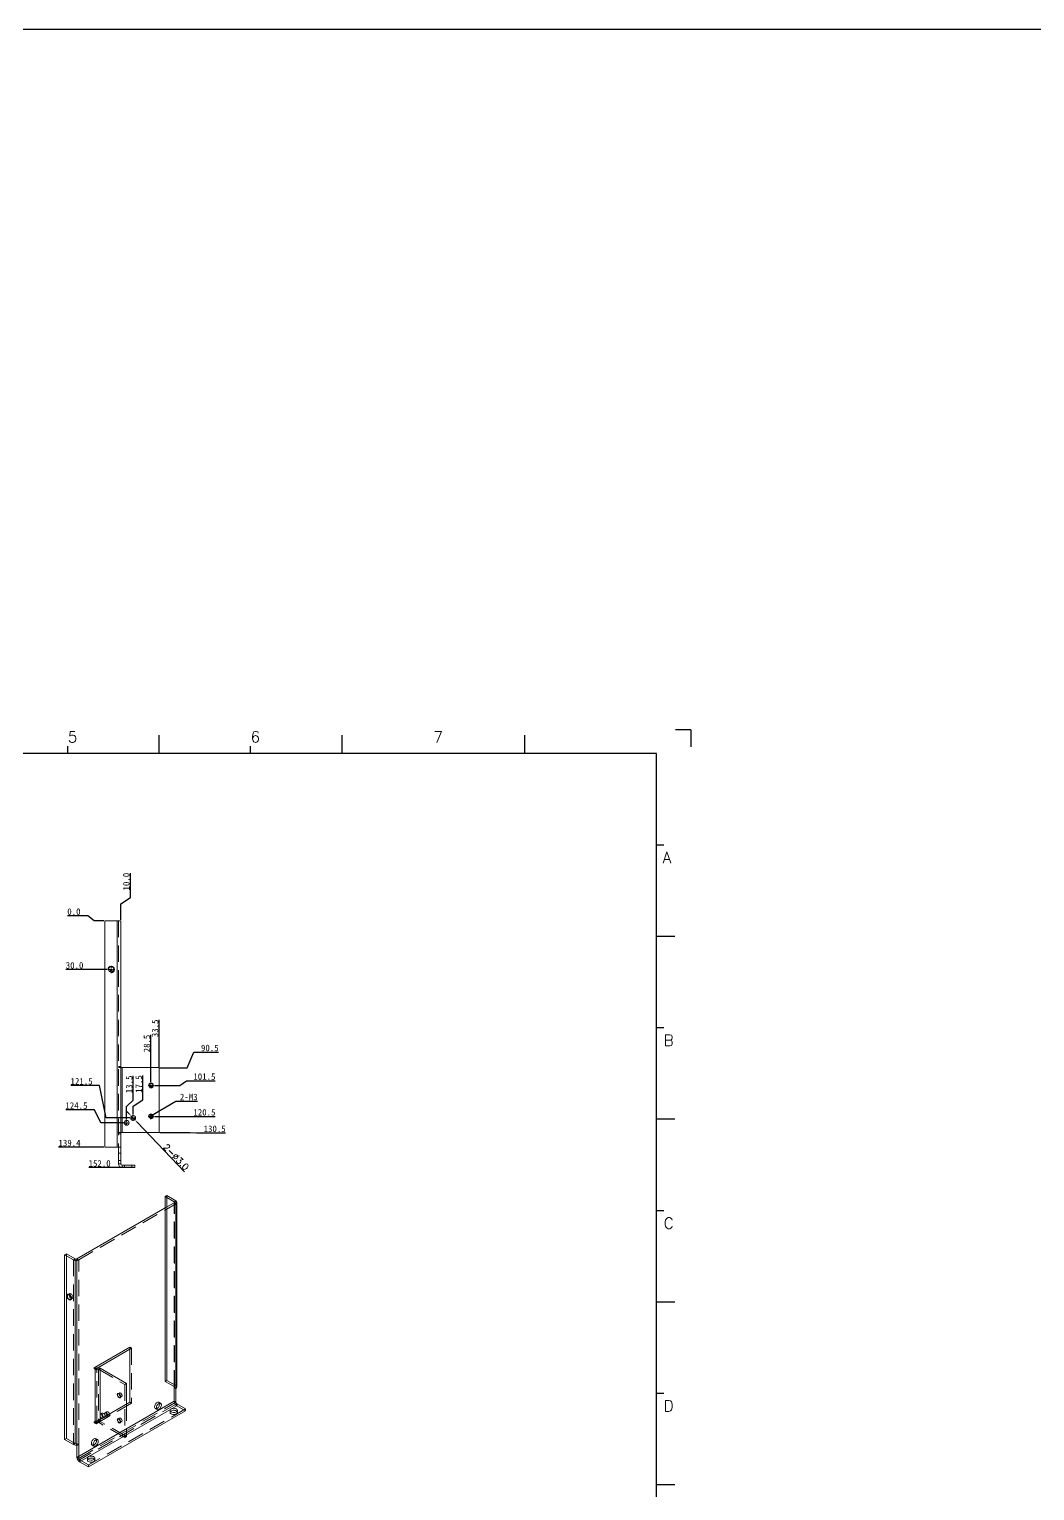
# Model space of a CAD drawing. Extents: x 83 to 30050, y -7164 to 695.
# Drawn here: x 3555 to 4174, y -1486 to -586 of the extents above; entities that cross this region are included whole.
import ezdxf
from ezdxf.enums import TextEntityAlignment as Align

# ---------------------------------------------------------------- set-up
doc = ezdxf.new("R2010")
doc.units = 0
doc.header["$LTSCALE"] = 8
doc.header["$MEASUREMENT"] = 0
doc.header["$PDSIZE"] = 5
doc.linetypes.add('CENTER', pattern=[2, 1.25, -0.25, 0.25, -0.25])
doc.linetypes.add('HIDDEN', pattern=[1.905, 1.27, -0.635])
doc.layers.get('0').update_dxf_attribs({"linetype": 'CONTINUOUS'})
doc.layers.get('Defpoints').update_dxf_attribs({"linetype": 'CONTINUOUS'})
doc.layers.add('41', color=3, linetype='CONTINUOUS')
doc.layers.add('dim', color=82, linetype='CONTINUOUS', lineweight=9)
doc.layers.add('screw', color=33, linetype='CONTINUOUS', lineweight=13)
doc.styles.add('SIMPLEX', font='SIMPLEX')
doc.styles.get("Standard").update_dxf_attribs({"font": '', "height": 4})
doc.styles.add('TXT', font='txt.shx', dxfattribs={"bigfont": 'gbcbig.shx'})
doc.styles.get('Standard').set_extended_font_data('SimSun')
doc.dimstyles.new('ISO-25', dxfattribs={"dimtxt": 6, "dimasz": 2.5, "dimexe": 1.25, "dimexo": 0.625, "dimtad": 1, "dimdec": 1, "dimzin": 1, "dimdsep": 46, "dimtxsty": 'Standard', "dimcen": 2.5, "dimadec": 0, "dimazin": 0, "dimtm": 1e-09, "dimtfac": 1, "dimtdec": 1, "dimtmove": 0, "dimatfit": 3, "dimfxl": 1, "dimtolj": 1, "dimtzin": 0, "dimarcsym": 0})

# ---------------------------------------------------------------- blocks, each defined once
blk = doc.blocks.new('A$C0BB32EA6')
at = {"layer": '41', "linetype": 'Continuous'}
for p, q in [((630.37, 437.94), (623.79, 437.94)), ((630.37, 437.94), (630.37, 430.59)), ((0, 0), (0, 8.98)), ((0, 0), (8.64, 0))]:
    blk.add_line(p, q, dxfattribs=at)
at = {"layer": '41'}
for p, q in [((90.21, 427.84), (90.21, 435.66)), ((168.4, 427.84), (168.4, 435.66)), ((168.4, 427.84), (168.4, 435.66)), ((168.4, 427.84), (168.4, 435.66)), ((246.58, 427.84), (246.58, 435.66)), ((246.58, 427.84), (246.58, 435.66)), ((324.77, 427.84), (324.77, 435.66)), ((402.96, 427.84), (402.96, 435.66)), ((481.15, 427.84), (481.15, 435.66)), ((559.34, 427.84), (559.34, 435.66)), ((615.63, 427.84), (12.02, 427.84)), ((12.02, 427.84), (12.02, 10.32)), ((51.11, 427.84), (51.11, 430.97)), ((129.3, 427.84), (129.3, 430.97)), ((129.3, 427.84), (129.3, 430.97)), ((129.3, 427.84), (129.3, 430.97)), ((207.49, 427.84), (207.49, 430.97)), ((207.49, 427.84), (207.49, 430.97)), ((285.68, 427.84), (285.68, 430.97)), ((363.87, 427.84), (363.87, 430.97)), ((442.06, 427.84), (442.06, 430.97)), ((615.63, 10.32), (615.63, 427.84)), ((12.02, 388.75), (8.89, 388.75)), ((615.63, 388.75), (618.76, 388.75)), ((12.02, 349.66), (4.2, 349.66)), ((615.63, 349.66), (623.45, 349.66)), ((12.02, 310.56), (8.89, 310.56)), ((615.63, 310.56), (618.76, 310.56)), ((12.02, 271.47), (4.2, 271.47)), ((615.63, 271.47), (623.45, 271.47)), ((12.02, 232.37), (8.89, 232.37)), ((615.63, 232.37), (618.76, 232.37)), ((12.02, 193.28), (4.2, 193.28)), ((615.63, 193.28), (623.45, 193.28)), ((12.02, 154.18), (8.89, 154.18)), ((615.63, 154.18), (618.76, 154.18)), ((12.02, 115.09), (4.2, 115.09)), ((615.63, 115.09), (623.45, 115.09)), ((341.34, 85.85), (615.63, 85.85)), ((341.34, 85.85), (341.34, 10.32)), ((416.87, 85.85), (416.87, 10.32)), ((484.16, 85.85), (484.16, 10.32)), ((555.4, 85.7), (555.4, 10.17)), ((12.02, 76), (8.89, 76)), ((615.63, 76), (618.76, 76)), ((615.63, 66.14), (341.34, 66.14)), ((378.86, 10.02), (379.1, 65.84)), ((341.34, 51.12), (416.87, 51.12)), ((615.63, 46.17), (416.87, 46.17)), ((12.02, 36.9), (4.2, 36.9)), ((341.34, 37.5), (401.12, 37.5)), ((341.34, 37.5), (416.87, 37.5)), ((615.63, 36.9), (623.45, 36.9)), ((615.63, 26.74), (416.87, 26.74)), ((341.34, 23.05), (401.87, 23.05)), ((341.34, 23.05), (401.87, 23.05)), ((341.34, 23.05), (401.87, 23.05)), ((341.34, 23.05), (401.87, 23.05)), ((341.34, 23.05), (401.87, 23.05)), ((341.34, 23.05), (416.87, 23.05)), ((12.02, 10.32), (615.63, 10.32)), ((51.11, 10.32), (51.11, 7.19)), ((90.21, 10.32), (90.21, 2.5)), ((129.3, 10.32), (129.3, 7.19)), ((168.4, 10.32), (168.4, 2.5)), ((207.49, 10.32), (207.49, 7.19)), ((246.58, 10.32), (246.58, 2.5)), ((285.68, 10.32), (285.68, 7.19)), ((324.77, 10.32), (324.77, 2.5)), ((326.34, 10.32), (401.87, 10.32)), ((363.87, 10.32), (363.87, 7.19)), ((402.96, 10.32), (402.96, 2.5)), ((442.06, 10.32), (442.06, 7.19)), ((481.15, 10.32), (481.15, 2.5)), ((520.24, 10.32), (520.24, 7.19)), ((559.34, 10.32), (559.34, 2.5))]:
    blk.add_line(p, q, dxfattribs=at)
for centre in [(391.73, 61.61), (391.07, 48.04), (392.49, 34.54), (394.6, 20.83)]:
    blk.add_circle(centre, 0.516, dxfattribs=at)
at = {"layer": '41', "style": 'SIMPLEX'}
for s, height, p in [('1', 4.69, (51.11, 432.54)), ('2', 4.69, (129.3, 432.54)), ('3', 4.69, (207.49, 432.54)), ('4', 4.69, (285.68, 432.54)), ('5', 4.69, (363.87, 432.54)), ('6', 4.69, (442.06, 432.54)), ('7', 4.69, (520.24, 432.54)), ('A', 4.75, (5.76, 380.93)), ('A', 4.75, (618.27, 380.93)), ('B', 4.75, (5.76, 302.74)), ('B', 4.75, (618.72, 302.74)), ('C', 4.75, (5.76, 224.55)), ('C', 4.75, (618.72, 224.55)), ('D', 4.75, (5.76, 146.37)), ('D', 4.75, (618.72, 146.37)), ('E', 4.75, (5.76, 68.18)), ('E', 4.75, (618.95, 68.18)), ('X.', 3.284, (349.84, 57.49)), ('%%p', 3.284, (355.04, 57.36)), ('X.', 3.284, (388.21, 57.49)), ('%%p', 3.284, (394.07, 57.36)), ('.X', 3.284, (346.89, 44.16)), ('%%p', 3.284, (352.09, 44.33)), ('.X', 3.284, (385.9, 44.16)), ('%%p', 3.284, (391.76, 44.33)), ('.XX', 3.284, (346.2, 30.42)), ('%%p', 3.284, (354.44, 30.46)), ('.XX', 3.284, (384.11, 30.42)), ('%%p', 3.284, (393.01, 30.46)), ('.XXX', 3.284, (383.48, 16.83)), ('%%p', 3.284, (395.11, 16.95)), ('1', 4.69, (51.11, 0.87)), ('2', 4.69, (129.3, 0.87)), ('3', 4.69, (207.49, 0.87)), ('4', 4.69, (285.68, 0.87)), ('5', 4.69, (363.87, 0.87)), ('6', 4.69, (442.06, 0.87)), ('7', 4.69, (520.24, 0.87))]:
    blk.add_text(s, height=height, dxfattribs=at).set_placement(p)
at = {"layer": '41', "linetype": 'Continuous'}
for s, p in [('标准公差', (372.08, 76.36)), ('材质：', (432.42, 73.5)), ('项目代号：', (486.99, 73.71)), ('淮安鹏雨科技', (562.04, 71.96)), ('（特别标注的除外）', (356.94, 66.94)), ('表面处理：', (420.83, 54.55)), ('审核：', (496.9, 53.5)), ('名称：', (563.9, 55.18)), ('数量：', (431.79, 33.91)), ('设计：', (496.69, 33.7)), ('件号：', (568.32, 34.55)), ('比例:', (431.16, 16.65)), ('SHEET:', (493.95, 15.75)), ('1/1', (524.5, 15.18)), ('版本:', (568.11, 16.23))]:
    blk.add_text(s, height=4, dxfattribs=at).set_placement(p)
at = {"layer": '41'}
for s, p in [('0.2', (363.82, 57.75)), ('0.2%%D', (402.12, 57.11)), ('0.1', (363.14, 44.41)), ('0.1%%D', (402.07, 43.76)), ('0.02', (364.07, 30.58)), ('0.02%%D', (401.9, 29.93)), ('0.005%%D', (401.27, 17.16))]:
    blk.add_text(s, height=2.929, dxfattribs=at).set_placement(p)
at = {"layer": '41', "style": 'SIMPLEX'}
blk.add_text('.XXX', height=3.284, dxfattribs=at).set_placement((351.31, 18.87), align=Align.MIDDLE_CENTER)
at = {"layer": '41'}
blk.add_text('%%P0.005', height=2.929, dxfattribs=at).set_placement((364.87, 17.89), align=Align.MIDDLE_CENTER)
at = {"layer": '41', "linetype": 'Continuous'}
for tag, p in [('材质', (457.07, 73.08)), ('代号', (522.6, 73.29)), ('表面处理', (452.44, 54.13)), ('审核', (523.65, 54.34)), ('名称', (585.81, 54.97)), ('数量', (457.5, 33.7)), ('设计', (523.23, 34.13)), ('件号', (586.65, 33.91)), ('比例', (457.5, 17.28)), ('版本', (587.08, 16.23))]:
    blk.add_attdef(tag, p, '', height=4, dxfattribs=at)
blk = doc.blocks.new('screw_m4_l')
at = {"layer": 'screw', "color": 1, "linetype": 'CENTER', "ltscale": 0.254}
for p, q in [((-2.2, 0), (2.2, 0)), ((0, -2.2), (0, 2.2))]:
    blk.add_line(p, q, dxfattribs=at)
at = {"layer": 'screw', "color": 33, "linetype": 'Continuous'}
blk.add_circle((0, 0), 1.65, dxfattribs=at)
at = {"layer": 'screw', "color": 92, "linetype": 'Continuous'}
blk.add_arc((0, 0), 2, 270, 180, dxfattribs=at)
at = {"layer": 'screw', "color": 6, "linetype": 'Continuous', "style": 'TXT'}
blk.add_text('M4', height=0.8, dxfattribs=at).set_placement((-0.68, -1))
blk = doc.blocks.new('screw_m3_l')
at = {"layer": 'screw', "color": 1, "linetype": 'CENTER', "ltscale": 0.1905}
for p, q in [((-1.65, 0), (1.65, 0)), ((0, -1.65), (0, 1.65))]:
    blk.add_line(p, q, dxfattribs=at)
at = {"layer": 'screw', "color": 33, "linetype": 'Continuous'}
blk.add_circle((0, 0), 1.25, dxfattribs=at)
at = {"layer": 'screw', "color": 92, "linetype": 'Continuous'}
blk.add_arc((0, 0), 1.5, 270, 180, dxfattribs=at)
at = {"layer": 'screw', "color": 6, "linetype": 'Continuous', "style": 'TXT'}
blk.add_text('M3', height=0.6, dxfattribs=at).set_placement((-0.51, -0.75))
blk = doc.blocks.new('*D670')
at = {"layer": 'Defpoints', "color": 0}
for p in [(3587.09, -1132.07), (3601.57, -1135.16), (3601.57, -1135.16)]:
    blk.add_point(p, dxfattribs=at)
at = {"layer": 'dim', "color": 0, "lineweight": -2}
for p, q in [((3591.09, -1132.07), (3578.61, -1132.07)), ((3595.09, -1135.16), (3591.09, -1132.07)), ((3601.07, -1135.16), (3595.09, -1135.16))]:
    blk.add_line(p, q, dxfattribs=at)
at = {"layer": 'dim', "color": 0, "insert": (3582.6, -1129.57), "char_height": 4, "attachment_point": 5}
blk.add_mtext('\\A1;0.0', dxfattribs=at)
blk = doc.blocks.new('*D671')
at = {"layer": 'Defpoints', "color": 0}
for p in [(3601.57, -1135.16), (3588.89, -1165.16), (3603.37, -1165.16)]:
    blk.add_point(p, dxfattribs=at)
at = {"layer": 'dim', "color": 0, "lineweight": -2}
blk.add_line((3602.87, -1165.16), (3577.63, -1165.16), dxfattribs=at)
at = {"layer": 'dim', "color": 0, "insert": (3583.01, -1162.66), "char_height": 4, "attachment_point": 5}
blk.add_mtext('\\A1;30.0', dxfattribs=at)
blk = doc.blocks.new('*D672')
at = {"layer": 'Defpoints', "color": 0}
for p in [(3601.57, -1135.16), (3587.09, -1274.56), (3601.57, -1274.56)]:
    blk.add_point(p, dxfattribs=at)
at = {"layer": 'dim', "color": 0, "lineweight": -2}
blk.add_line((3601.07, -1274.56), (3573.21, -1274.56), dxfattribs=at)
at = {"layer": 'dim', "color": 0, "insert": (3579.9, -1272.06), "char_height": 4, "attachment_point": 5}
blk.add_mtext('\\A1;139.4', dxfattribs=at)
blk = doc.blocks.new('*D673')
at = {"layer": 'Defpoints', "color": 0}
for p in [(3601.57, -1135.16), (3605.59, -1287.16), (3620.07, -1287.16)]:
    blk.add_point(p, dxfattribs=at)
at = {"layer": 'dim', "color": 0, "lineweight": -2}
blk.add_line((3619.57, -1287.16), (3591.8, -1287.16), dxfattribs=at)
at = {"layer": 'dim', "color": 0, "insert": (3598.44, -1284.66), "char_height": 4, "attachment_point": 5}
blk.add_mtext('\\A1;152.0', dxfattribs=at)
blk = doc.blocks.new('*D674')
at = {"layer": 'Defpoints', "color": 0}
for p in [(3601.57, -1135.16), (3660.4, -1216.03), (3635.07, -1225.66)]:
    blk.add_point(p, dxfattribs=at)
at = {"layer": 'dim', "color": 0, "lineweight": -2}
for p, q in [((3652.4, -1225.66), (3656.4, -1216.03)), ((3656.4, -1216.03), (3671.68, -1216.03)), ((3635.57, -1225.66), (3652.4, -1225.66))]:
    blk.add_line(p, q, dxfattribs=at)
at = {"layer": 'dim', "color": 0, "insert": (3666.29, -1213.53), "char_height": 4, "attachment_point": 5}
blk.add_mtext('\\A1;90.5', dxfattribs=at)
blk = doc.blocks.new('*D675')
at = {"layer": 'Defpoints', "color": 0}
for p in [(3601.57, -1135.16), (3635.07, -1265.66), (3662.17, -1265.86)]:
    blk.add_point(p, dxfattribs=at)
at = {"layer": 'dim', "color": 0, "lineweight": -2}
for p, q in [((3635.57, -1265.66), (3654.17, -1265.66)), ((3654.17, -1265.66), (3658.17, -1265.86)), ((3658.17, -1265.86), (3675.89, -1265.86))]:
    blk.add_line(p, q, dxfattribs=at)
at = {"layer": 'dim', "color": 0, "insert": (3669.28, -1263.36), "char_height": 4, "attachment_point": 5}
blk.add_mtext('\\A1;130.5', dxfattribs=at)
blk = doc.blocks.new('*D676')
at = {"layer": 'Defpoints', "color": 0}
for p in [(3601.57, -1135.16), (3631.72, -1236.66), (3655.87, -1233.67)]:
    blk.add_point(p, dxfattribs=at)
at = {"layer": 'dim', "color": 0, "lineweight": -2}
for p, q in [((3632.22, -1236.66), (3647.87, -1236.66)), ((3647.87, -1236.66), (3651.87, -1233.67)), ((3651.87, -1233.67), (3669.59, -1233.67))]:
    blk.add_line(p, q, dxfattribs=at)
at = {"layer": 'dim', "color": 0, "insert": (3662.98, -1231.17), "char_height": 4, "attachment_point": 5}
blk.add_mtext('\\A1;101.5', dxfattribs=at)
blk = doc.blocks.new('*D677')
at = {"layer": 'Defpoints', "color": 0}
for p in [(3601.57, -1135.16), (3631.72, -1255.66), (3655.87, -1255.66)]:
    blk.add_point(p, dxfattribs=at)
at = {"layer": 'dim', "color": 0, "lineweight": -2}
blk.add_line((3632.22, -1255.66), (3669.59, -1255.66), dxfattribs=at)
at = {"layer": 'dim', "color": 0, "insert": (3662.98, -1253.16), "char_height": 4, "attachment_point": 5}
blk.add_mtext('\\A1;120.5', dxfattribs=at)
blk = doc.blocks.new('*D678')
at = {"layer": 'Defpoints', "color": 0}
for p in [(3601.57, -1135.16), (3594.45, -1236.57), (3617.57, -1256.66)]:
    blk.add_point(p, dxfattribs=at)
at = {"layer": 'dim', "color": 0, "lineweight": -2}
for p, q in [((3598.45, -1236.57), (3580.73, -1236.57)), ((3602.45, -1256.66), (3598.45, -1236.57)), ((3617.07, -1256.66), (3602.45, -1256.66))]:
    blk.add_line(p, q, dxfattribs=at)
at = {"layer": 'dim', "color": 0, "insert": (3587.34, -1234.07), "char_height": 4, "attachment_point": 5}
blk.add_mtext('\\A1;121.5', dxfattribs=at)
blk = doc.blocks.new('*D679')
at = {"layer": 'Defpoints', "color": 0}
for p in [(3601.57, -1135.16), (3591.27, -1251.53), (3613.57, -1259.66)]:
    blk.add_point(p, dxfattribs=at)
at = {"layer": 'dim', "color": 0, "lineweight": -2}
for p, q in [((3595.27, -1251.53), (3577.55, -1251.53)), ((3599.27, -1259.66), (3595.27, -1251.53)), ((3613.07, -1259.66), (3599.27, -1259.66))]:
    blk.add_line(p, q, dxfattribs=at)
at = {"layer": 'dim', "color": 0, "insert": (3584.16, -1249.03), "char_height": 4, "attachment_point": 5}
blk.add_mtext('\\A1;124.5', dxfattribs=at)
blk = doc.blocks.new('*D680')
at = {"layer": 'Defpoints', "color": 0}
for p in [(3617.38, -1116.79), (3601.57, -1135.16), (3611.57, -1135.16)]:
    blk.add_point(p, dxfattribs=at)
at = {"layer": 'dim', "color": 0, "lineweight": -2}
for p, q in [((3617.38, -1120.79), (3617.38, -1105.85)), ((3611.57, -1124.79), (3617.38, -1120.79)), ((3611.57, -1134.66), (3611.57, -1124.79))]:
    blk.add_line(p, q, dxfattribs=at)
at = {"layer": 'dim', "color": 0, "insert": (3614.88, -1111.07), "char_height": 4, "attachment_point": 5, "rotation": 90}
blk.add_mtext('\\A1;10.0', dxfattribs=at)
blk = doc.blocks.new('*D681')
at = {"layer": 'Defpoints', "color": 0}
for p in [(3601.57, -1135.16), (3619.1, -1241.62), (3615.07, -1258.01)]:
    blk.add_point(p, dxfattribs=at)
at = {"layer": 'dim', "color": 0, "lineweight": -2}
for p, q in [((3619.1, -1245.62), (3619.1, -1230.75)), ((3615.07, -1249.62), (3619.1, -1245.62)), ((3615.07, -1257.51), (3615.07, -1249.62))]:
    blk.add_line(p, q, dxfattribs=at)
at = {"layer": 'dim', "color": 0, "insert": (3616.6, -1235.94), "char_height": 4, "attachment_point": 5, "rotation": 90}
blk.add_mtext('\\A1;13.5', dxfattribs=at)
blk = doc.blocks.new('*D682')
at = {"layer": 'Defpoints', "color": 0}
for p in [(3601.57, -1135.16), (3625.05, -1241.43), (3619.07, -1255.01)]:
    blk.add_point(p, dxfattribs=at)
at = {"layer": 'dim', "color": 0, "lineweight": -2}
for p, q in [((3625.05, -1245.43), (3625.05, -1230.55)), ((3619.07, -1249.43), (3625.05, -1245.43)), ((3619.07, -1254.51), (3619.07, -1249.43))]:
    blk.add_line(p, q, dxfattribs=at)
at = {"layer": 'dim', "color": 0, "insert": (3622.55, -1235.74), "char_height": 4, "attachment_point": 5, "rotation": 90}
blk.add_mtext('\\A1;17.5', dxfattribs=at)
blk = doc.blocks.new('*D683')
at = {"layer": 'Defpoints', "color": 0}
for p in [(3601.57, -1135.16), (3630.07, -1216.64), (3630.07, -1235.01)]:
    blk.add_point(p, dxfattribs=at)
at = {"layer": 'dim', "color": 0, "lineweight": -2}
blk.add_line((3630.07, -1234.51), (3630.07, -1205.41), dxfattribs=at)
at = {"layer": 'dim', "color": 0, "insert": (3627.57, -1210.78), "char_height": 4, "attachment_point": 5, "rotation": 90}
blk.add_mtext('\\A1;28.5', dxfattribs=at)
blk = doc.blocks.new('*D684')
at = {"layer": 'Defpoints', "color": 0}
for p in [(3601.57, -1135.16), (3635.07, -1207.29), (3635.07, -1225.66)]:
    blk.add_point(p, dxfattribs=at)
at = {"layer": 'dim', "color": 0, "lineweight": -2}
blk.add_line((3635.07, -1225.16), (3635.07, -1196.1), dxfattribs=at)
at = {"layer": 'dim', "color": 0, "insert": (3632.57, -1201.45), "char_height": 4, "attachment_point": 5, "rotation": 90}
blk.add_mtext('\\A1;33.5', dxfattribs=at)
blk = doc.blocks.new('*D685')
at = {"layer": 'Defpoints', "color": 0}
for p in [(3618.03, -1255.57), (3620.11, -1257.74)]:
    blk.add_point(p, dxfattribs=at)
at = {"layer": 'dim', "color": 0, "lineweight": -2}
for p, q in [((3616.65, -1254.13), (3615.27, -1252.68)), ((3618.03, -1255.57), (3620.11, -1257.74)), ((3650.77, -1289.79), (3621.49, -1259.19))]:
    blk.add_line(p, q, dxfattribs=at)
at = {"layer": 'dim', "color": 0}
for points in [[(3616.89, -1253.9), (3616.41, -1254.36), (3618.03, -1255.57)], [(3621.73, -1258.95), (3621.25, -1259.42), (3620.11, -1257.74)]]:
    blk.add_solid(points, dxfattribs=at)
at = {"layer": 'dim', "color": 0, "insert": (3645.55, -1280.72), "char_height": 4, "attachment_point": 5, "rotation": 313.72592}
blk.add_mtext('\\A1;{\\Ftxt,bigfont|c134;2-∅3.0}', dxfattribs=at)

msp = doc.modelspace()

# ---------------------------------------------------------------- linework, layer by layer
at = {"color": 7, "linetype": 'Continuous', "lineweight": 15}
for p, q in [((3601.572, -1274.556), (3601.572, -1135.156)), ((3601.572, -1135.156), (3609.335, -1135.156)), ((3609.335, -1274.556), (3609.335, -1135.156)), ((3609.335, -1135.156), (3611.572, -1135.156)), ((3611.572, -1135.156), (3611.572, -1274.556)), ((3611.572, -1225.656), (3612.308, -1225.656)), ((3612.308, -1225.656), (3612.308, -1265.656)), ((3612.308, -1225.656), (3635.072, -1225.656)), ((3635.072, -1225.656), (3635.072, -1265.656)), ((3612.308, -1265.656), (3611.572, -1265.656)), ((3635.072, -1265.656), (3612.308, -1265.656)), ((3609.335, -1274.556), (3601.572, -1274.556)), ((3611.572, -1274.556), (3609.335, -1274.556)), ((3610.072, -1274.556), (3610.072, -1284.919)), ((3611.572, -1284.919), (3611.572, -1274.556)), ((3611.572, -1284.919), (3610.072, -1284.919)), ((3612.308, -1285.656), (3612.308, -1287.156)), ((3612.308, -1285.656), (3620.072, -1285.656)), ((3612.308, -1287.156), (3620.072, -1287.156)), ((3620.072, -1287.156), (3620.072, -1285.656)), ((3639.909, -1304.477), (3638.849, -1305.089)), ((3638.849, -1418.915), (3638.849, -1305.089)), ((3639.909, -1418.302), (3639.909, -1304.477)), ((3639.909, -1304.477), (3645.399, -1307.646)), ((3584.498, -1343.404), (3638.849, -1312.028)), ((3645.399, -1421.471), (3645.399, -1307.646)), ((3646.054, -1422.384), (3646.054, -1308.559)), ((3576.906, -1340.848), (3577.967, -1340.235)), ((3576.906, -1340.848), (3576.906, -1454.673)), ((3583.456, -1343.404), (3577.967, -1340.235)), ((3577.967, -1340.235), (3577.967, -1454.061)), ((3583.456, -1343.404), (3583.456, -1457.23)), ((3584.498, -1457.23), (3584.498, -1343.404)), ((3595.159, -1410.534), (3617.07, -1397.886)), ((3597.401, -1410.465), (3617.07, -1399.11)), ((3617.07, -1431.772), (3617.07, -1397.886)), ((3595.159, -1411.147), (3595.159, -1410.534)), ((3595.689, -1410.841), (3595.159, -1410.534)), ((3595.689, -1410.841), (3595.159, -1411.147)), ((3595.689, -1443.502), (3595.689, -1410.841)), ((3598.852, -1410.841), (3598.852, -1442.289)), ((3598.852, -1410.841), (3614.948, -1420.133)), ((3614.948, -1420.133), (3614.948, -1432.997)), ((3639.909, -1418.302), (3638.849, -1418.915)), ((3644.338, -1422.084), (3638.849, -1418.915)), ((3645.399, -1421.471), (3639.909, -1418.302)), ((3644.338, -1422.084), (3644.338, -1422.685)), ((3584.498, -1465.692), (3644.338, -1431.147)), ((3644.338, -1422.685), (3645.399, -1423.297)), ((3644.338, -1422.685), (3644.338, -1431.147)), ((3645.399, -1431.76), (3644.338, -1431.147)), ((3645.399, -1431.76), (3645.399, -1423.297)), ((3645.92, -1433.887), (3586.079, -1468.432)), ((3651.409, -1437.056), (3591.569, -1471.601)), ((3617.07, -1431.772), (3595.159, -1444.421)), ((3645.92, -1432.662), (3645.92, -1433.887)), ((3645.92, -1432.662), (3651.409, -1435.831)), ((3645.92, -1433.887), (3651.409, -1437.056)), ((3651.409, -1437.056), (3651.409, -1435.831)), ((3595.159, -1443.808), (3595.689, -1443.502)), ((3595.159, -1444.421), (3595.159, -1443.808)), ((3595.689, -1444.115), (3595.159, -1443.808)), ((3596.22, -1443.809), (3595.689, -1443.502)), ((3577.967, -1454.061), (3576.906, -1454.673)), ((3576.906, -1454.673), (3582.396, -1457.842)), ((3577.967, -1454.061), (3583.456, -1457.23)), ((3582.396, -1457.842), (3583.456, -1457.23)), ((3584.498, -1465.692), (3584.498, -1457.23)), ((3591.569, -1471.601), (3586.079, -1468.432))]:
    msp.add_line(p, q, dxfattribs=at)
at = {"color": 7, "linetype": 'HIDDEN', "lineweight": 0}
for p, q in [((3610.072, -1135.156), (3610.072, -1274.556)), ((3610.072, -1224.906), (3611.572, -1224.906)), ((3610.072, -1225.656), (3611.572, -1225.656)), ((3611.572, -1265.656), (3610.072, -1265.656)), ((3611.572, -1266.406), (3610.072, -1266.406)), ((3611.572, -1278.406), (3610.072, -1278.406)), ((3610.072, -1282.906), (3611.572, -1282.906)), ((3613.822, -1285.656), (3613.822, -1287.156)), ((3618.322, -1287.156), (3618.322, -1285.656)), ((3638.849, -1305.089), (3644.338, -1308.258)), ((3585.559, -1344.017), (3645.399, -1309.472)), ((3638.849, -1312.028), (3644.338, -1308.859)), ((3644.338, -1308.258), (3645.399, -1307.646)), ((3644.338, -1422.084), (3644.338, -1308.258)), ((3644.338, -1308.859), (3645.399, -1309.472)), ((3644.554, -1422.384), (3644.554, -1308.559)), ((3582.396, -1344.017), (3576.906, -1340.848)), ((3583.456, -1343.404), (3582.396, -1344.017)), ((3582.396, -1344.017), (3582.396, -1457.842)), ((3584.498, -1343.404), (3585.559, -1344.017)), ((3585.559, -1457.842), (3585.559, -1344.017)), ((3579.97, -1364.935), (3578.909, -1365.548)), ((3580.559, -1368.406), (3581.62, -1367.793)), ((3617.07, -1397.886), (3618.13, -1398.498)), ((3617.07, -1399.11), (3618.13, -1398.498)), ((3618.13, -1398.498), (3618.13, -1432.384)), ((3596.219, -1411.759), (3595.159, -1411.147)), ((3596.219, -1411.147), (3595.689, -1410.841)), ((3596.75, -1411.453), (3595.689, -1410.841)), ((3596.219, -1411.147), (3597.401, -1410.465)), ((3596.219, -1411.759), (3596.219, -1411.147)), ((3596.75, -1411.453), (3596.219, -1411.759)), ((3596.75, -1444.115), (3596.75, -1411.453)), ((3597.791, -1411.453), (3598.852, -1410.841)), ((3597.791, -1411.453), (3597.791, -1444.115)), ((3597.791, -1411.453), (3613.888, -1420.745)), ((3614.948, -1420.133), (3613.888, -1420.745)), ((3613.888, -1420.745), (3613.888, -1453.407)), ((3645.399, -1421.471), (3645.399, -1423.297)), ((3610.788, -1425.991), (3609.727, -1426.603)), ((3610.977, -1428.769), (3612.038, -1428.156)), ((3585.559, -1466.305), (3645.399, -1431.76)), ((3645.92, -1432.662), (3586.079, -1467.207)), ((3651.409, -1435.831), (3591.569, -1470.376)), ((3618.13, -1432.384), (3596.219, -1445.033)), ((3600.056, -1438.432), (3598.996, -1439.044)), ((3602.885, -1437.615), (3601.824, -1438.228)), ((3603.324, -1440.826), (3604.385, -1440.213)), ((3614.948, -1432.997), (3614.948, -1452.794)), ((3618.13, -1432.384), (3617.07, -1431.772)), ((3632.738, -1435.662), (3633.799, -1436.274)), ((3636.049, -1432.377), (3634.988, -1431.764)), ((3641.866, -1436.775), (3641.866, -1438)), ((3646.366, -1438), (3646.366, -1436.775)), ((3596.219, -1445.033), (3595.159, -1444.421)), ((3596.219, -1444.421), (3595.689, -1444.115)), ((3596.219, -1444.421), (3596.75, -1444.115)), ((3596.219, -1445.033), (3596.219, -1444.421)), ((3596.75, -1444.115), (3596.22, -1443.809)), ((3597.791, -1444.115), (3598.852, -1443.502)), ((3613.888, -1453.407), (3597.791, -1444.115)), ((3598.852, -1442.289), (3598.852, -1443.502)), ((3614.948, -1452.794), (3598.852, -1443.502)), ((3600.495, -1441.642), (3601.556, -1441.03)), ((3610.788, -1441.505), (3609.727, -1442.118)), ((3610.977, -1444.283), (3612.038, -1443.671)), ((3584.498, -1457.23), (3585.559, -1457.842)), ((3585.559, -1466.305), (3585.559, -1457.842)), ((3593.848, -1458.113), (3594.908, -1458.725)), ((3597.158, -1454.828), (3596.097, -1454.216)), ((3614.948, -1452.794), (3613.888, -1453.407)), ((3585.559, -1466.305), (3584.498, -1465.692)), ((3586.079, -1467.207), (3586.079, -1468.432)), ((3591.569, -1470.376), (3586.079, -1467.207)), ((3590.955, -1466.166), (3590.955, -1467.391)), ((3595.455, -1467.391), (3595.455, -1466.166)), ((3591.569, -1471.601), (3591.569, -1470.376))]:
    msp.add_line(p, q, dxfattribs=at)
at = {"color": 1, "linetype": 'CENTER', "ltscale": 0.1905}
for p, q in [((3628.422, -1236.656), (3631.722, -1236.656)), ((3630.072, -1238.306), (3630.072, -1235.006)), ((3613.422, -1259.656), (3616.722, -1259.656)), ((3615.072, -1261.306), (3615.072, -1258.006)), ((3617.422, -1256.656), (3620.722, -1256.656)), ((3619.072, -1258.306), (3619.072, -1255.006)), ((3628.422, -1255.656), (3631.722, -1255.656)), ((3630.072, -1257.306), (3630.072, -1254.006))]:
    msp.add_line(p, q, dxfattribs=at)
at = {"color": 7, "linetype": 'Continuous', "lineweight": 0, "flags": 128}
for points in [[(3579.734, -1368.61), (3580.276, -1368.798), (3580.734, -1368.709), (3581.041, -1368.356), (3581.149, -1367.793), (3581.041, -1367.106), (3580.734, -1366.399), (3580.276, -1365.78), (3579.734, -1365.344), (3579.193, -1365.155), (3578.734, -1365.245), (3578.428, -1365.597), (3578.32, -1366.16), (3578.428, -1366.847), (3578.734, -1367.554), (3579.193, -1368.173), (3579.734, -1368.61)], [(3610.352, -1428.911), (3610.758, -1429.052), (3611.102, -1428.985), (3611.332, -1428.72), (3611.413, -1428.298), (3611.332, -1427.783), (3611.102, -1427.253), (3610.758, -1426.789), (3610.352, -1426.461), (3609.946, -1426.32), (3609.602, -1426.387), (3609.372, -1426.652), (3609.291, -1427.074), (3609.372, -1427.589), (3609.602, -1428.119), (3609.946, -1428.583), (3610.352, -1428.911)], [(3610.352, -1444.425), (3610.758, -1444.566), (3611.102, -1444.499), (3611.332, -1444.235), (3611.413, -1443.813), (3611.332, -1443.297), (3611.102, -1442.767), (3610.758, -1442.303), (3610.352, -1441.976), (3609.946, -1441.834), (3609.602, -1441.901), (3609.372, -1442.166), (3609.291, -1442.588), (3609.372, -1443.103), (3609.602, -1443.633), (3609.946, -1444.098), (3610.352, -1444.425)]]:
    msp.add_lwpolyline(points, dxfattribs=at)
at = {"color": 7, "linetype": 'HIDDEN', "lineweight": 0, "flags": 128}
for points in [[(3579.734, -1368.324), (3579.406, -1368.08), (3579.104, -1367.746), (3578.853, -1367.35), (3578.673, -1366.924), (3578.58, -1366.502), (3578.58, -1366.118), (3578.673, -1365.804), (3578.853, -1365.585), (3579.104, -1365.479), (3579.406, -1365.494), (3579.633, -1365.576)], [(3580.897, -1367.765), (3580.889, -1367.835), (3580.796, -1368.149), (3580.616, -1368.368), (3580.365, -1368.474), (3580.063, -1368.459), (3579.734, -1368.324)], [(3610.352, -1428.707), (3610.065, -1428.486), (3609.809, -1428.178), (3609.612, -1427.817), (3609.495, -1427.442), (3609.471, -1427.093), (3609.543, -1426.809), (3609.702, -1426.619), (3609.931, -1426.546), (3610.207, -1426.595), (3610.498, -1426.763), (3610.552, -1426.807)], [(3611.213, -1427.953), (3611.233, -1428.11), (3611.209, -1428.431), (3611.092, -1428.671), (3610.895, -1428.805), (3610.639, -1428.817), (3610.352, -1428.707)], [(3599.745, -1439.119), (3599.666, -1439.076), (3599.358, -1438.98), (3599.084, -1439.004), (3598.869, -1439.148), (3598.732, -1439.397), (3598.685, -1439.731)], [(3598.685, -1439.731), (3598.732, -1440.119), (3598.869, -1440.527), (3599.084, -1440.919), (3599.358, -1441.26), (3599.666, -1441.519), (3599.982, -1441.674), (3600.276, -1441.71), (3600.523, -1441.625), (3600.701, -1441.427), (3600.794, -1441.131), (3600.806, -1440.956)], [(3602.574, -1438.302), (3602.495, -1438.259), (3602.186, -1438.163), (3601.913, -1438.187), (3601.698, -1438.331), (3601.56, -1438.58), (3601.513, -1438.914)], [(3601.513, -1438.914), (3601.56, -1439.303), (3601.698, -1439.711), (3601.913, -1440.102), (3602.186, -1440.443), (3602.495, -1440.702), (3602.81, -1440.857), (3603.104, -1440.893), (3603.351, -1440.809), (3603.53, -1440.61), (3603.623, -1440.315), (3603.623, -1439.95), (3603.541, -1439.582)], [(3603.199, -1439.779), (3603.247, -1439.831), (3603.555, -1440.09), (3603.871, -1440.245), (3604.165, -1440.281), (3604.412, -1440.196), (3604.59, -1439.997), (3604.683, -1439.702), (3604.683, -1439.337), (3604.602, -1438.97)], [(3635.386, -1432.3), (3635.663, -1432.272), (3635.979, -1432.341), (3636.233, -1432.526), (3636.412, -1432.815), (3636.503, -1433.192), (3636.503, -1433.635), (3636.412, -1434.118), (3636.233, -1434.613), (3635.979, -1435.091), (3635.663, -1435.525), (3635.305, -1435.889), (3634.924, -1436.162)], [(3646.101, -1437.387), (3646.265, -1437.162), (3646.362, -1436.854), (3646.33, -1436.541), (3646.168, -1436.242), (3645.888, -1435.974), (3645.504, -1435.753), (3645.04, -1435.591), (3644.522, -1435.497), (3643.981, -1435.479), (3643.447, -1435.535), (3642.952, -1435.664), (3642.525, -1435.857), (3642.191, -1436.103), (3641.968, -1436.389), (3641.871, -1436.697), (3641.903, -1437.009), (3642.065, -1437.308), (3642.132, -1437.387)], [(3610.352, -1444.221), (3610.065, -1444), (3609.809, -1443.692), (3609.612, -1443.331), (3609.495, -1442.956), (3609.471, -1442.608), (3609.543, -1442.323), (3609.702, -1442.134), (3609.931, -1442.06), (3610.207, -1442.11), (3610.498, -1442.278), (3610.773, -1442.546), (3611.002, -1442.884), (3611.162, -1443.258), (3611.233, -1443.625), (3611.209, -1443.946), (3611.092, -1444.186), (3610.895, -1444.319), (3610.639, -1444.331), (3610.352, -1444.221)], [(3610.529, -1442.078), (3610.577, -1442.437), (3610.715, -1442.812), (3610.929, -1443.163), (3611.196, -1443.452), (3611.486, -1443.647), (3611.768, -1443.728), (3612.011, -1443.685), (3612.19, -1443.523), (3612.285, -1443.259), (3612.285, -1442.923), (3612.19, -1442.551), (3612.011, -1442.183), (3611.768, -1441.858), (3611.486, -1441.613), (3611.196, -1441.473), (3610.929, -1441.454), (3610.715, -1441.558), (3610.577, -1441.774), (3610.529, -1442.078)], [(3596.495, -1454.752), (3596.773, -1454.723), (3597.088, -1454.792), (3597.343, -1454.977), (3597.521, -1455.266), (3597.613, -1455.643), (3597.613, -1456.086), (3597.521, -1456.569), (3597.343, -1457.064), (3597.088, -1457.543), (3596.773, -1457.976), (3596.414, -1458.34), (3596.033, -1458.614), (3595.652, -1458.78), (3595.294, -1458.83), (3594.978, -1458.761), (3594.724, -1458.576), (3594.546, -1458.287), (3594.511, -1458.189)], [(3595.189, -1466.778), (3595.353, -1466.552), (3595.451, -1466.244), (3595.418, -1465.932), (3595.257, -1465.633), (3594.976, -1465.365), (3594.592, -1465.143), (3594.128, -1464.981), (3593.61, -1464.888), (3593.069, -1464.869), (3592.535, -1464.926), (3592.041, -1465.054), (3591.614, -1465.247), (3591.279, -1465.494), (3591.057, -1465.779), (3590.959, -1466.087), (3590.992, -1466.4), (3591.153, -1466.699), (3591.221, -1466.778)]]:
    msp.add_lwpolyline(points, dxfattribs=at)
at = {"color": 7, "linetype": 'Continuous', "lineweight": 15, "flags": 128}
for points in [[(3581.962, -1367.038), (3581.915, -1367.39), (3581.777, -1367.659), (3581.559, -1367.824), (3581.28, -1367.87), (3580.961, -1367.794), (3580.629, -1367.602), (3580.31, -1367.31), (3580.031, -1366.941), (3579.814, -1366.526), (3579.676, -1366.098), (3579.628, -1365.691), (3579.676, -1365.338), (3579.814, -1365.069), (3580.031, -1364.905), (3580.31, -1364.859), (3580.629, -1364.935), (3580.961, -1365.127), (3581.28, -1365.419), (3581.559, -1365.787), (3581.777, -1366.203), (3581.915, -1366.631), (3581.962, -1367.038)], [(3610.529, -1426.563), (3610.577, -1426.923), (3610.715, -1427.298), (3610.929, -1427.649), (3611.196, -1427.938), (3611.486, -1428.133), (3611.768, -1428.213), (3612.011, -1428.17), (3612.19, -1428.008), (3612.285, -1427.745), (3612.285, -1427.409), (3612.19, -1427.037), (3612.011, -1426.668), (3611.768, -1426.344), (3611.486, -1426.099), (3611.196, -1425.959), (3610.929, -1425.94), (3610.715, -1426.044), (3610.577, -1426.26), (3610.529, -1426.563)], [(3601.849, -1440.559), (3601.855, -1440.519), (3601.855, -1440.154), (3601.762, -1439.751), (3601.584, -1439.347), (3601.336, -1438.977), (3601.042, -1438.673), (3600.727, -1438.464), (3600.419, -1438.367), (3600.145, -1438.392), (3599.93, -1438.535), (3599.793, -1438.785), (3599.745, -1439.119), (3599.745, -1439.119)], [(3604.602, -1438.97), (3604.59, -1438.935), (3604.412, -1438.53), (3604.165, -1438.16), (3603.871, -1437.856), (3603.555, -1437.647), (3603.247, -1437.55), (3602.973, -1437.575), (3602.758, -1437.718), (3602.621, -1437.968), (3602.574, -1438.302)], [(3633.863, -1435.55), (3634.244, -1435.277), (3634.603, -1434.913), (3634.918, -1434.479), (3635.173, -1434.001), (3635.351, -1433.506), (3635.443, -1433.023), (3635.443, -1432.58), (3635.351, -1432.203), (3635.173, -1431.913), (3634.918, -1431.729), (3634.603, -1431.659), (3634.244, -1431.709), (3633.863, -1431.876), (3633.483, -1432.149), (3633.124, -1432.513), (3632.808, -1432.947), (3632.554, -1433.425), (3632.376, -1433.92), (3632.284, -1434.403), (3632.284, -1434.846), (3632.376, -1435.223), (3632.554, -1435.512), (3632.808, -1435.697), (3633.124, -1435.766), (3633.483, -1435.717), (3633.863, -1435.55)], [(3645.707, -1437.081), (3645.28, -1436.888), (3644.786, -1436.76), (3644.252, -1436.703), (3643.711, -1436.722), (3643.193, -1436.815), (3642.729, -1436.977), (3642.345, -1437.199), (3642.065, -1437.467), (3641.903, -1437.766), (3641.871, -1438.078), (3641.968, -1438.386), (3642.191, -1438.672), (3642.525, -1438.918), (3642.952, -1439.111), (3643.447, -1439.24), (3643.981, -1439.296), (3644.522, -1439.278), (3645.04, -1439.184), (3645.504, -1439.022), (3645.888, -1438.801), (3646.168, -1438.533), (3646.33, -1438.234), (3646.362, -1437.921), (3646.265, -1437.613), (3646.042, -1437.328), (3645.707, -1437.081)], [(3645.707, -1437.694), (3646.042, -1437.447), (3646.101, -1437.387)], [(3594.973, -1458.001), (3595.353, -1457.728), (3595.712, -1457.364), (3596.028, -1456.93), (3596.282, -1456.452), (3596.46, -1455.957), (3596.552, -1455.474), (3596.552, -1455.031), (3596.46, -1454.654), (3596.282, -1454.365), (3596.028, -1454.18), (3595.712, -1454.111), (3595.353, -1454.16), (3594.973, -1454.327), (3594.592, -1454.6), (3594.233, -1454.964), (3593.918, -1455.398), (3593.663, -1455.876), (3593.485, -1456.371), (3593.393, -1456.854), (3593.393, -1457.297), (3593.485, -1457.674), (3593.663, -1457.964), (3593.918, -1458.148), (3594.233, -1458.218), (3594.592, -1458.168), (3594.973, -1458.001)], [(3596.033, -1454.939), (3596.414, -1454.773), (3596.495, -1454.752)], [(3591.614, -1468.309), (3592.041, -1468.502), (3592.535, -1468.631), (3593.069, -1468.687), (3593.61, -1468.668), (3594.128, -1468.575), (3594.592, -1468.413), (3594.976, -1468.192), (3595.257, -1467.924), (3595.418, -1467.625), (3595.451, -1467.312), (3595.353, -1467.004), (3595.13, -1466.719), (3594.796, -1466.472), (3594.369, -1466.279), (3593.874, -1466.151), (3593.341, -1466.094), (3592.799, -1466.113), (3592.281, -1466.206), (3591.817, -1466.368), (3591.434, -1466.59), (3591.153, -1466.858), (3590.992, -1467.156), (3590.959, -1467.469), (3591.057, -1467.777), (3591.279, -1468.063), (3591.614, -1468.309)], [(3594.796, -1467.084), (3595.13, -1466.838), (3595.189, -1466.778)]]:
    msp.add_lwpolyline(points, dxfattribs=at)
at = {"color": 7, "linetype": 'Continuous', "lineweight": 15}
for centre in [(3615.072, -1259.656), (3619.072, -1256.656)]:
    msp.add_circle(centre, 1.5, dxfattribs=at)
for centre, radius, start, end in [((3612.308, -1284.919), 2.237, 180, 270), ((3612.308, -1284.919), 0.737, 180, 270), ((3644.934, -1308.67), 1.125, 5.694799, 65.625342), ((3583.977, -1342.399), 1.132, 242.609672, 297.390328), ((3578.468, -1367.707), 2.429, 358.639211, 61.355412), ((3597.271, -1413.893), 3.438, 62.609672, 117.390328), ((3644.224, -1422.384), 0.322, 290.783421, 69.216579), ((3645.052, -1422.384), 0.977, 290.783421, 69.216579), ((3609.22, -1428.34), 2.03, 10.980847, 49.013776), ((3647.772, -1430.991), 3.437, 182.605478, 237.394522), ((3601.924, -1439.074), 2.179, 181.18929, 244.957291), ((3598.553, -1441.032), 2.255, 1.934404, 58.060219), ((3604.909, -1438.185), 2.338, 182.863472, 222.991126), ((3601.325, -1440.251), 2.315, 16.798397, 57.341791), ((3636.389, -1435.171), 3.041, 109.262488, 190.742889), ((3644.147, -1434.886), 3.212, 231.152563, 299.061762), ((3646.53, -1431.708), 1.132, 182.605478, 237.394522), ((3597.227, -1446.419), 3.297, 86.968777, 117.801842), ((3583.972, -1454.794), 3.432, 242.663835, 278.821267), ((3583.977, -1456.225), 1.132, 242.609672, 297.390328), ((3597.684, -1457.694), 3.212, 120.933595, 188.860685), ((3587.932, -1465.536), 3.437, 182.605478, 237.394522), ((3593.235, -1464.276), 3.212, 231.152563, 299.061762)]:
    msp.add_arc(centre, radius, start, end, dxfattribs=at)
at = {"color": 7, "linetype": 'HIDDEN', "lineweight": 0}
for centre, radius, start, end in [((3644.224, -1308.559), 0.322, 290.783421, 69.216579), ((3644.934, -1308.447), 1.125, 294.374658, 354.305201), ((3583.977, -1340.964), 3.438, 242.609672, 297.390328), ((3597.271, -1412.458), 1.132, 62.609672, 117.390328), ((3634.308, -1435.432), 0.956, 198.668971, 310.148649), ((3597.271, -1445.12), 1.132, 62.609672, 117.390328), ((3597.349, -1446.315), 3.189, 61.88046, 89.065184), ((3601.245, -1440.491), 0.607, 246.397214, 353.59741), ((3584.132, -1455.24), 2.968, 277.081259, 298.727483), ((3586.689, -1466.253), 1.132, 182.605478, 237.394522)]:
    msp.add_arc(centre, radius, start, end, dxfattribs=at)
at = {"layer": '41', "color": 1, "linetype": 'Continuous'}
msp.add_lwpolyline([(766.79, -586.034), (6400.603, -586.034), (6400.603, -2052.866), (766.79, -2052.866)], close=True, dxfattribs=at)

# ---------------------------------------------------------------- block references
at = {"layer": '41', "linetype": 'Continuous', "xscale": 1.440000000000055, "yscale": 1.440000000000055, "zscale": 1.44}
msp.add_blockref('A$C0BB32EA6', (3054.894, -1648.19), dxfattribs=at).add_auto_attribs({'版本': 'A', '件号': 'C001', '名称': '支板', '设计': '徐鹏', '审核': '徐鹏', '代号': '0001', '比例': '1:1', '数量': '01', '表面处理': '/', '材质': '钣金'})
at = {"layer": 'screw'}
for name, p in [('screw_m4_l', (3605.572, -1165.156)), ('screw_m3_l', (3630.072, -1236.656)), ('screw_m3_l', (3630.072, -1255.656))]:
    msp.add_blockref(name, p, dxfattribs=at)

# ---------------------------------------------------------------- texts
at = {"layer": 'dim', "insert": (3647.897, -1245.755), "char_height": 4, "attachment_point": 7}
msp.add_mtext('\\A1;2-M3', dxfattribs=at)

# ---------------------------------------------------------------- dimensions: what is measured, and where the dimension line sits
at = {"layer": 'dim'}
for feature_location, offset, dtype, origin, picture, middle in [((3611.572, -1135.156), (5.809, 18.363), 1, (3601.572, -1135.156), '*D680', (3614.881, -1111.071)), ((3601.571740056, -1135.156000193), (-14.485191091, 3.088023941), 0, (3601.571740056, -1135.156000193), '*D670', (3582.597910076, -1129.568226252)), ((3601.572, -1274.556), (-14.485, 0), 0, (3601.572, -1135.156), '*D672', (3579.898, -1272.056)), ((3613.572, -1259.656), (-22.3, 8.125), 0, (3601.572, -1135.156), '*D679', (3584.161, -1249.031)), ((3603.372, -1165.156), (-14.485, 0), 0, (3601.572, -1135.156), '*D671', (3583.009, -1162.656)), ((3617.572, -1256.656), (-23.12, 20.091), 0, (3601.572, -1135.156), '*D678', (3587.341, -1234.065)), ((3620.072, -1287.156), (-14.485, 0), 0, (3601.572, -1135.156), '*D673', (3598.442, -1284.656)), ((3635.072, -1225.656), (25.328, 9.621), 0, (3601.572, -1135.156), '*D674', (3666.288, -1213.535)), ((3635.072, -1265.656), (27.101, -0.204), 0, (3601.572, -1135.156), '*D675', (3669.284, -1263.361)), ((3631.722, -1236.656), (24.145, 2.984), 0, (3601.572, -1135.156), '*D676', (3662.978, -1231.173)), ((3631.722, -1255.656), (24.145, 0), 0, (3601.572, -1135.156), '*D677', (3662.978, -1253.156)), ((3615.072, -1258.006), (4.031, 16.381), 1, (3601.572, -1135.156), '*D681', (3616.603, -1235.936)), ((3619.072, -1255.006), (5.978, 13.579), 1, (3601.572, -1135.156), '*D682', (3622.55, -1235.738)), ((3630.072, -1235.006), (0, 18.363), 1, (3601.572, -1135.156), '*D683', (3627.572, -1210.777)), ((3635.072, -1225.656), (0, 18.363), 1, (3601.572, -1135.156), '*D684', (3632.572, -1201.449))]:
    dim = msp.add_ordinate_dim(feature_location=feature_location, offset=offset, dtype=dtype, origin=origin, dimstyle='ISO-25', override={"dimtxt": 2.5, "dimasz": 2, "dimexe": 0.49975, "dimexo": 0.49975, "dimgap": 0.49975}, dxfattribs=at)
    dim.commit()
    dim.dimension.update_dxf_attribs({"geometry": picture, "text_midpoint": middle})
dim = msp.add_diameter_dim_2p(p1=(3618.035, -1255.572), p2=(3620.109, -1257.74), text='{\\Ftxt,bigfont|c134;2-<>}', dimstyle='ISO-25', override={"dimtxt": 2.5, "dimasz": 2, "dimexe": 0.49975, "dimexo": 0.49975, "dimgap": 0.49975}, dxfattribs=at)
dim.commit()
dim.dimension.update_dxf_attribs({"geometry": '*D685', "text_midpoint": (3643.739, -1282.446), "dimtype": 163})

# ---------------------------------------------------------------- leaders
at = {"layer": 'dim', "annotation_type": 0, "has_hookline": 1, "hookline_direction": 0, "text_width": 10.733}
msp.add_leader([(3630.072, -1255.33), (3645.398, -1246.255), (3647.398, -1246.255)], dimstyle='ISO-25', override={"dimtxt": 2.5, "dimasz": 2, "dimexe": 0.49975, "dimexo": 0.49975, "dimgap": 0.49975}, dxfattribs=at)

doc.saveas('drawing.dxf')
